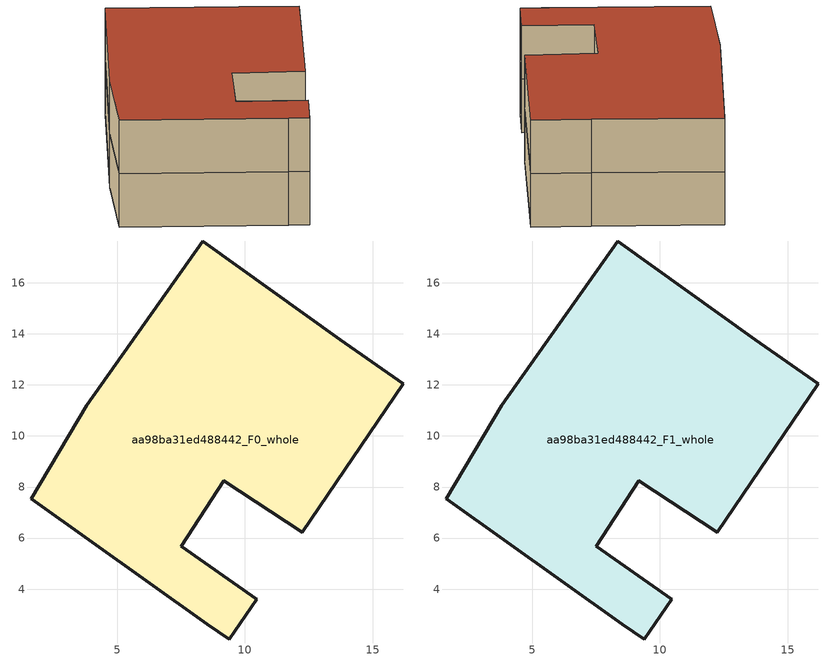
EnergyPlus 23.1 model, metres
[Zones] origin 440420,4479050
aa98ba31ed488442_F0_whole
 floor ground (EU_floor_Construction): 13.73,13.77 16.2,12.04 12.25,6.23 9.18,8.24 7.5,5.68 10.47,3.6 9.38,2.05 8.53,2.63 1.64,7.54 3.81,11.2 8.34,17.64 z0
 wall outside (EU_wall_Construction): 8.34,17.64 3.81,11.2 1.64,7.54 8.53,2.63 9.38,2.05 10.47,3.6 7.5,5.68 9.18,8.24 12.25,6.23 16.2,12.04 13.73,13.77 8.34,17.64 z0:3
aa98ba31ed488442_F1_whole
 floor to aa98ba31ed488442_F0_whole (EU_floor_Construction): 13.73,13.77 16.2,12.04 12.25,6.23 9.18,8.24 7.5,5.68 10.47,3.6 9.38,2.05 8.53,2.63 1.64,7.54 3.81,11.2 8.34,17.64 z3
 wall outside (EU_wall_Construction): 8.34,17.64 3.81,11.2 1.64,7.54 8.53,2.63 9.38,2.05 10.47,3.6 7.5,5.68 9.18,8.24 12.25,6.23 16.2,12.04 13.73,13.77 8.34,17.64 z3:6
 roof outside (EU_roof_Construction): 12.25,6.23 16.2,12.04 13.73,13.77 8.34,17.64 3.81,11.2 1.64,7.54 8.53,2.63 9.38,2.05 10.47,3.6 7.5,5.68 9.18,8.24 z6
[Building]
EU S2 Campaign: North Axis=0; Terrain=City; Solar Distribution=FullExterior
[Site:Location]
Madrid: Latitude=40.5; Longitude=-3.5; Time Zone=1; Elevation=609
[SizingPeriod:WeatherFileDays]
AnnualSizingPeriod: Begin Month=1; Begin Day of Month=1; End Month=12; End Day of Month=31; Day of Week for Start Day=Monday; Use Weather File Daylight Saving Period=No; Use Weather File Rain and Snow Indicators=No
[MATERIAL]
EU_InternalMass_Material: Roughness=MediumRough; Thickness=0.1; Conductivity=1; Density=1800; Specific Heat=900; Thermal Absorptance=0.9; Solar Absorptance=0.7; Visible Absorptance=0.7
[MATERIAL:NOMASS] Roughness=MediumRough; Thermal Absorptance=0.9; Solar Absorptance=0.7; Visible Absorptance=0.7
Name | Thermal Resistance
EU_wall_NoMass | 0.459673
EU_roof_NoMass | 0.495815
EU_floor_NoMass | 0.788942
[CONSTRUCTION]
EU_wall_Construction: EU_wall_NoMass
EU_roof_Construction: EU_roof_NoMass
EU_floor_Construction: EU_floor_NoMass
EU_InternalMass_Construction: EU_InternalMass_Material
[ZONE] Type=1; Multiplier=1; Ceiling Height=autocalculate; Volume=317.632; Floor Area=autocalculate; Part of Total Floor Area=Yes
aa98ba31ed488442_F0_whole; aa98ba31ed488442_F1_whole
[INTERNALMASS] Construction=EU_InternalMass_Construction; Surface Area=105.877
Name | Zone or ZoneList
aa98ba31ed488442_F0_whole_EU_InternalMass | aa98ba31ed488442_F0_whole
aa98ba31ed488442_F1_whole_EU_InternalMass | aa98ba31ed488442_F1_whole
[OTHEREQUIPMENT] Fuel Type=Electricity; Design Level Calculation Method=Watts/Area; Power per Zone Floor Area=1; Fraction Latent=0; Fraction Radiant=0; Fraction Lost=0; Carbon Dioxide Generation Rate=0; EndUse Subcategory=EU_Step8_InternalGains
Name | Zone or ZoneList or Space or SpaceList | Schedule
EU_Step8_InternalGain_aa98ba31ed488442_F0_whole_f000 | aa98ba31ed488442_F0_whole | EU_Step8_GainSchedule_aa98ba31ed488442_F0_whole_f000
EU_Step8_InternalGain_aa98ba31ed488442_F1_whole_f000 | aa98ba31ed488442_F1_whole | EU_Step8_GainSchedule_aa98ba31ed488442_F1_whole_f000
[ZONEVENTILATION:DESIGNFLOWRATE] Schedule=EU_AlwaysOn; Design Flow Rate Calculation Method=AirChanges/Hour; Air Changes per Hour=0.719161; Ventilation Type=Natural; Fan Pressure Rise=0; Fan Total Efficiency=1; Constant Term Coefficient=1; Temperature Term Coefficient=0; Velocity Term Coefficient=0; Velocity Squared Term Coefficient=0; Minimum Indoor Temperature=-100; Maximum Indoor Temperature=100; Delta Temperature=-100; Minimum Outdoor Temperature=-100; Maximum Outdoor Temperature=100; Maximum Wind Speed=40
Name | Zone or ZoneList or Space or SpaceList
EU_ConstantAir_aa98ba31ed488442_F0_whole | aa98ba31ed488442_F0_whole
EU_ConstantAir_aa98ba31ed488442_F1_whole | aa98ba31ed488442_F1_whole
[HVACTEMPLATE:THERMOSTAT] Constant Heating Setpoint=20; Constant Cooling Setpoint=50
EU_HeatOnly_aa98ba31ed488442_F0_whole; EU_HeatOnly_aa98ba31ed488442_F1_whole
[HVACTEMPLATE:ZONE:IDEALLOADSAIRSYSTEM] System Availability Schedule=EU_AlwaysOn; Maximum Heating Supply Air Temperature=50; Minimum Cooling Supply Air Temperature=13; Maximum Heating Supply Air Humidity Ratio=0.0156; Minimum Cooling Supply Air Humidity Ratio=0.0077; Heating Limit=NoLimit; Cooling Limit=NoLimit; Heating Availability Schedule=EU_AlwaysOn; Cooling Availability Schedule=EU_CoolingOff; Dehumidification Control Type=ConstantSensibleHeatRatio; Cooling Sensible Heat Ratio=0.7; Dehumidification Setpoint=60; Humidification Control Type=None; Humidification Setpoint=30; Outdoor Air Method=None; Outdoor Air Flow Rate per Person=0.00944; Outdoor Air Flow Rate per Zone Floor Area=0; Outdoor Air Flow Rate per Zone=0; Demand Controlled Ventilation Type=None; Outdoor Air Economizer Type=NoEconomizer; Heat Recovery Type=None; Sensible Heat Recovery Effectiveness=0.7; Latent Heat Recovery Effectiveness=0.65
Name | Template Thermostat
aa98ba31ed488442_F0_whole | EU_HeatOnly_aa98ba31ed488442_F0_whole
aa98ba31ed488442_F1_whole | EU_HeatOnly_aa98ba31ed488442_F1_whole
[SIZING:ZONE] Zone Cooling Design Supply Air Temperature Input Method=SupplyAirTemperature; Zone Cooling Design Supply Air Temperature=13; Zone Heating Design Supply Air Temperature Input Method=SupplyAirTemperature; Zone Heating Design Supply Air Temperature=50; Zone Cooling Design Supply Air Humidity Ratio=0.008; Zone Heating Design Supply Air Humidity Ratio=0.008; Cooling Design Air Flow Method=DesignDay; Cooling Design Air Flow Rate=0; Cooling Minimum Air Flow per Zone Floor Area=0.000762; Cooling Minimum Air Flow=0; Cooling Minimum Air Flow Fraction=0.2; Heating Design Air Flow Method=DesignDay; Heating Design Air Flow Rate=0; Heating Maximum Air Flow per Zone Floor Area=0.002032; Heating Maximum Air Flow=0.141576; Heating Maximum Air Flow Fraction=0.3; Account for Dedicated Outdoor Air System=No; Dedicated Outdoor Air System Control Strategy=NeutralSupplyAir; Dedicated Outdoor Air Low Setpoint Temperature for Design=autosize; Dedicated Outdoor Air High Setpoint Temperature for Design=autosize; Zone Load Sizing Method=Sensible Load Only No Latent Load; Zone Latent Cooling Design Supply Air Humidity Ratio Input Method=HumidityRatioDifference; Zone Cooling Design Supply Air Humidity Ratio Difference=0.005; Zone Latent Heating Design Supply Air Humidity Ratio Input Method=HumidityRatioDifference; Zone Humidification Design Supply Air Humidity Ratio Difference=0.005
aa98ba31ed488442_F0_whole; aa98ba31ed488442_F1_whole
[SCHEDULE:CONSTANT]
Name | Hourly Value
EU_AlwaysOn | 1
EU_CoolingOff | 0
[SCHEDULE:FILE] Column Number=1; Rows to Skip at Top=0; Number of Hours of Data=8760; Column Separator=Comma; Interpolate to Timestep=No; Minutes per Item=60; Adjust Schedule for Daylight Savings=Yes
Name | File
EU_Step8_GainSchedule_aa98ba31ed488442_F0_whole_f000 | C:\Users\o_iseri\Desktop\OpenUBEM\openubem\outputs\eu_evidence\EU-11\ES-MAD-BERRUGUETE\idfs\aa98ba31ed488442\aa98ba31ed488442_F0_whole_f000_gain.csv
EU_Step8_GainSchedule_aa98ba31ed488442_F1_whole_f000 | C:\Users\o_iseri\Desktop\OpenUBEM\openubem\outputs\eu_evidence\EU-11\ES-MAD-BERRUGUETE\idfs\aa98ba31ed488442\aa98ba31ed488442_F1_whole_f000_gain.csv
